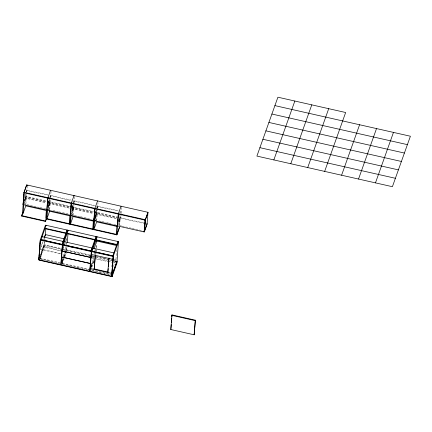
<?xml version="1.0" encoding="UTF-8"?>
<svg xmlns="http://www.w3.org/2000/svg" width="432" height="432" viewBox="0 0 432 432"><rect width="100%" height="100%" fill="white"/><g stroke="black" fill="none" stroke-linecap="round" stroke-linejoin="round"><path stroke-width="0.32" stroke-dasharray="2.16 1.62" d="M25.159 205.724L25.996 194.384M26.185 191.797L26.325 189.853M25.915 203.888L26.395 197.316L23.749 204.736M26.6 194.524L26.46 196.463L24.257 202.651M26.795 191.932L27.221 186.106M39.911 257.812L43.88 246.683L44.329 240.581M44.377 239.911L44.528 237.897M44.842 242.06L44.642 244.744L39.971 257.845M44.89 241.391L45.139 238.032M48.4 210.973L49.027 202.424L48.141 204.903M49.372 197.694L49.086 201.577L47.984 204.671M49.102 209.795L49.842 199.773M50.031 197.181L50.317 193.298M49.761 209.277L50.247 202.705L48.038 208.888M50.452 199.908L50.306 201.852L48.103 208.035M50.641 197.321L51.116 190.847M65.777 246.791L65.135 250.722M65.972 244.107L66.463 237.395M66.155 250.036L66.485 245.587M66.533 244.912L66.679 242.903M66.992 247.066L66.35 250.997M72.004 214.969L72.533 207.738L71.874 209.596M72.738 204.946L72.598 206.89L71.712 209.363M72.927 202.36L73.024 201.064M72.517 216.427L73.489 203.143M73.537 202.495L73.775 199.26M73.224 215.249L73.753 208.013L71.107 215.438M73.958 205.222L73.818 207.166L71.388 213.97M74.147 202.635L74.574 196.808M91.276 265.529L91.519 262.186M91.816 258.169L92.011 255.496M95.558 219.623L96.044 213.052L94.937 216.14M96.25 210.26L95.661 213.435M96.071 221.076L97 208.451M97.049 207.808L97.335 203.92M96.73 220.558L97.259 213.327L94.613 220.747M97.61 208.591L97.324 212.474L95.121 218.662M97.659 207.943L98.037 202.765M94.64 254.675L94.835 251.991M94.883 251.321L95.035 249.307M95.542 250.787L95.839 246.758M95.807 254.426L96.001 251.748M96.05 251.078L96.244 248.405M96.298 247.736L96.541 244.388M95.909 254.281L96.007 252.936M96.055 252.266L96.201 250.252M96.401 247.568L96.698 243.545M111.677 266.738L111.775 265.399M113.459 266.517L115.911 259.648L116.694 248.945M119.07 224.937L119.551 218.36L118.886 220.217M118.73 219.985L119.615 217.512L119.756 215.568M119.945 212.981L120.042 211.685M119.632 225.731L120.366 215.708M120.555 213.116L120.793 209.882M121.117 213.899L120.83 217.787L118.184 225.207M121.165 213.257L121.592 207.43M24.5 196.895L25.607 193.801M25.828 193.18L26.93 190.091L48.265 194.908M24.91 196.079L26.233 192.37M26.455 191.749L26.897 190.512L48.233 195.334M24.305 200.659L25.85 196.328L46.472 200.988M24.273 201.08L25.817 196.754L47.731 201.701M24.246 201.506L25.79 197.176L47.704 202.127M48.568 201.663L49.453 199.19M49.675 198.569L50.776 195.475L71.096 200.07M48.541 202.09L50.085 197.759M50.301 197.138L50.744 195.901L71.064 200.491M48.152 206.042L49.696 201.717M48.125 206.469L49.664 202.138M48.092 206.896L49.637 202.565M40.495 248.314L42.941 241.45M43.135 241.256L40.241 249.361L61.177 254.092M43.357 240.629L44.248 238.135M40.03 255.836L44.032 244.604L60.977 248.432M39.998 256.262L44.005 245.03L62.419 249.188M39.971 258.179L44.453 245.614L44.334 247.266L40.073 259.205M71.858 207.592L72.959 204.498M73.181 203.882L74.282 200.788L95.261 205.529M71.825 208.019L72.927 204.925M73.813 202.451L74.255 201.215L94.576 205.805M71.885 210.735L73.208 207.025M71.852 211.162L73.175 207.452M71.82 211.588L73.143 207.878M63.207 248.054L63.877 246.181M64.098 245.56L64.989 243.059M65.88 240.565L66.323 239.317M63.18 248.476L64.066 245.981M64.292 245.36L65.178 242.865M65.405 242.239L66.29 239.744M62.019 259.454L62.91 256.959M63.131 256.338L64.908 251.343M62.181 260.842L63.52 257.099M63.742 256.473L65.518 251.483M65.745 250.857L66.188 249.61M62.154 261.268L65.713 251.284M64.082 257.159L62.068 262.818L64.125 257.234M64.309 256.532L65.653 252.763M64.352 256.613L66.128 251.618M62.127 263.185L63.693 258.79M64.589 256.273L66.609 250.619M62.23 264.211L66.263 252.898M96.098 207.484L96.541 206.248M96.471 209.812L95.148 213.521L117.434 218.554M96.687 209.191L97.794 206.096L118.114 210.692M95.553 212.711L96.439 210.233M97.319 207.76L97.762 206.523L118.082 211.113M94.948 217.285L96.714 212.339M95.137 217.091L96.682 212.76M95.11 217.517L96.655 213.187M91.201 265.372L94.538 256.014M91.368 266.76L94.036 259.276M91.336 267.187L94.009 259.697M91.303 267.581L93.976 260.091M90.644 270.643L93.982 261.284M118.897 221.357L120.22 217.647M118.87 221.783L120.193 218.074M117.736 225.304L120.161 218.5L118.854 218.203M47.12 201.134L69.941 206.291M70.594 206.437L93.447 211.599M94.1 211.745L116.959 216.913M119.615 217.512L147.118 223.722M48.379 201.847L71.215 207.009M71.869 207.155L93.42 212.026M94.073 212.171L116.926 217.334M117.58 217.485L146.432 224.003M48.346 202.273L71.183 207.436M71.836 207.581L93.388 212.447M94.041 212.598L118.201 218.057M24.284 197.51L46.262 202.478M48.13 202.9L70.416 207.932M71.636 208.208L93.269 213.1M24.251 197.937L46.229 202.905M48.751 203.472L70.389 208.359M71.604 208.634L93.242 213.521M95.769 214.094L117.401 218.981M23.204 203.747L29.651 205.205M30.294 205.351L39.317 207.387M39.96 207.533L45.76 208.845M47.05 209.137L49.01 209.579M52.925 210.465L58.153 211.648M58.806 211.793L67.948 213.856M70.562 214.45L79.704 216.513M80.352 216.659L86.886 218.138M87.539 218.284L89.494 218.727M99.29 220.941L101.25 221.384M101.903 221.53L105.824 222.415M106.477 222.561L108.432 223.004M109.085 223.155L111.046 223.592M114.313 224.332L115.619 224.629M119.545 225.515L121.511 225.958M122.17 226.109L128.731 227.588M129.384 227.74L131.35 228.182M132.008 228.328L141.847 230.553M113.962 259.205L115.911 259.648M61.625 248.578L89.883 254.966M90.542 255.112L92.518 255.56M96.439 256.446L100.942 257.461M101.585 257.607L103.518 258.044M104.161 258.19L107.379 258.914M111.24 259.789L113.173 260.226M113.816 260.372L115.744 260.809M62.899 249.302L117.002 261.522M62.257 249.637L43.843 245.473L43.724 247.131L60.82 250.992M62.915 249.782L91.195 256.171M91.854 256.322L111.58 260.777M114.21 261.371L116.84 261.97M43.88 246.683L60.982 250.544M91.892 257.531L93.863 257.974M94.522 258.125L107.671 261.095M108.329 261.241L111.618 261.986M114.248 262.58L115.565 262.877M91.73 257.974L93.701 258.422M96.336 259.016L111.461 262.435M40.273 248.94L61.204 253.67M40.019 258.19L59.751 262.651M62.381 263.245L110.387 274.088M39.863 258.638L61.565 263.542M62.219 263.687L110.884 274.682M40.873 259.394L44.782 260.28M45.43 260.426L56.511 262.931M57.159 263.077L59.114 263.52M62.386 264.26L66.334 265.151M66.992 265.297L75.551 267.23M76.21 267.381L78.187 267.824M78.84 267.975L88.058 270.059M93.253 271.231L97.114 272.101M97.756 272.246L99.684 272.684M100.332 272.83L106.763 274.282M107.411 274.428L109.339 274.865"/><path stroke-width="0.65" d="M46.953 209.498L46.796 209.947L47.822 197.694L46.332 218.959L45.446 221.432L21.6 216.049L22.734 212.528M144.218 231.957L145.244 219.704L144.218 231.957L23.085 204.59L23.954 192.78L26.692 184.896L147.96 212.296L147.085 224.149L144.439 231.574L143.127 231.277M23.965 193.39L22.513 213.149L23.123 213.284L25.769 205.864L46.429 210.53M26.692 184.896L24.041 192.321L24.014 192.748L24.624 192.883M23.242 204.142L23.533 200.205M23.679 198.239L23.965 194.303M23.123 213.284L23.749 204.736M40.068 244.193L40.408 239.582L62.424 244.555L60.815 264.767L38.799 259.794L40.252 240.03L45.463 225.148L118.46 241.639L116.878 263.174L112.082 276.637L39.08 260.14L39.242 259.697M38.885 259.378L40.343 239.495L113.346 255.987L111.883 275.87L117.002 261.522M39.101 257.369L38.799 259.794M39.199 256.052L39.539 251.44M39.636 250.123L39.971 245.511M40.927 240.062L46.073 225.288L46.04 225.709M41.985 237.092L42.012 236.666L62.948 241.396L62.915 241.823M45.446 221.432L46.359 218.533M46.381 209.849L45.749 218.398L116.888 234.468L119.534 227.048L119.502 227.47L116.856 234.895L46.332 218.959M47.428 204.941L47.574 202.97M47.812 199.692L47.957 197.721M45.333 235.348L45.824 228.641M47.596 210.125L46.969 218.673L49.615 211.248L49.712 209.936M50.506 190.712L50.539 190.285L47.801 198.169L71.172 203.45L70.303 215.255L70.465 214.812M61.857 244.787L67.009 230.013L66.976 230.44M61.241 263.066L61.43 260.474M61.868 254.529L61.555 257.035L90.347 263.542L89.78 271.312L60.988 264.805L62.5 244.501L67.619 230.153M62.305 248.53L61.997 251.041L90.79 257.542L90.358 263.45L61.565 256.943M62.5 245.911L62.597 244.598L91.39 251.1L90.796 257.45L62.003 250.943M63.077 245.063L68.224 230.288M64.136 242.098L64.168 241.672L91.908 247.941L91.881 248.362M67.338 242.368L67.981 233.647M69.26 223.711L69.887 215.163M70.61 212.841L70.751 210.875M71.042 206.939L71.237 204.314M69.838 224.273L71.399 203.018M70.745 212.873L70.886 210.908M71.177 206.971L71.372 204.347M71.107 215.438L70.481 223.987L73.127 216.562M74.012 196.02L74.045 195.599L71.172 203.45M90.823 251.332L95.969 236.558L95.936 236.984M92.767 229.019L93.393 220.471M89.915 271.339L91.525 251.132L113.27 256.046L111.661 276.253L89.915 271.339L90.072 270.896M90.196 269.19L90.277 267.149M90.628 263.358L90.72 261.112M91.017 257.996L91.217 255.317M94.84 208.316L93.814 220.568L93.971 220.12M94.975 208.343L93.949 220.595L94.252 218.187M93.344 229.581L94.165 218.462M94.403 215.228L94.592 212.641M94.495 214.904L94.684 212.279M94.613 220.747L93.987 229.295L96.633 221.875L117.574 226.606M93.096 248.638L93.128 248.216L113.794 252.882M96.844 241.531L96.941 240.187M108.194 268.693L107.789 272.489L108.977 257.969L108.734 261.317M108.34 266.679L108.637 262.661M112.703 256.279L117.85 241.504M111.661 276.253L113.27 256.046M112.082 276.637L112.201 274.979M112.239 276.188L112.358 274.536M116.278 234.333L116.905 225.785M117.32 225.877L118.346 213.624M117.455 225.909L118.481 213.656M116.856 234.895L117.515 225.92M117.769 222.48L117.958 219.893M118.195 216.653L118.336 214.715M117.806 222.842L118.001 220.217M118.244 216.934L118.433 214.31M116.721 263.623L116.84 261.97L116.235 261.83M144.439 231.574L145.309 219.715L147.96 212.296M170.775 329.513L171.974 314.901L195.35 320.182L194.146 334.795L170.775 329.513L170.937 329.071M170.98 328.423L171.266 324.562M171.407 322.628L171.736 318.119M171.833 316.834L171.974 314.901M194.146 334.795L195.35 320.182M23.647 202.511L23.204 203.747L23.814 203.888M23.171 204.174L23.614 202.937M23.085 204.59L23.582 203.364M21.6 216.049L22.702 212.954M46.931 209.974L47.093 209.531M44.501 237.087L45.387 234.587L64.363 238.874M44.469 237.508L45.36 235.013M71.464 203.035L71.307 203.477L94.678 208.759M70.443 215.287L70.6 214.839M62.597 244.598L62.435 245.041L91.228 251.548M97.556 200.907L94.905 208.332L94.878 208.753L95.483 208.894M91.46 251.046L96.579 236.698M92.07 251.181L97.189 236.833M90.79 257.542L90.952 257.002M94.117 248.535L96.79 241.045L116.942 245.597M90.358 263.45L90.515 263.002M90.347 263.542L90.509 263.099M90.283 268.051L90.121 268.499L111.872 273.407L112.028 272.965M89.78 271.312L89.937 270.864M118.417 213.64L121.063 206.221M113.346 255.987L118.46 241.639M113.06 258.892L112.903 259.335L91.157 254.421M111.915 275.449L117.034 261.095M147.118 223.722L144.472 231.147L143.861 231.007M273.845 159.916L294.84 101.034M290.779 163.744L311.78 104.857M307.719 167.567L328.714 108.686M324.653 171.396L345.654 112.509L277.906 97.205L256.905 156.087L392.402 186.7L410.4 136.231L274.903 105.619M341.593 175.219L359.591 124.751M358.528 179.048L376.526 128.574M375.462 182.876L393.466 132.403M271.906 114.032L407.398 144.639M268.904 122.44L404.401 153.052M265.907 130.853L401.398 161.465M262.904 139.266L398.401 169.879M259.907 147.679L395.399 178.286M26.66 185.323L27.945 185.614M147.317 212.582L147.928 212.722L145.282 220.142L144.671 220.007M24.041 192.321L145.309 219.715M47.86 198.131L48.47 198.272M23.954 192.78L47.666 198.137M94.813 208.791L118.19 214.072M118.325 214.099L145.087 220.147M94.068 219.758L94.678 219.899M94.036 220.185L95.996 220.628M49.658 211.259L69.903 215.833M72.517 216.427L93.415 221.146M21.632 215.622L45.479 221.011M70.821 246.812L72.754 247.25M40.252 240.03L62.267 245.003M91.363 251.575L113.114 256.489M89.64 256.802L90.947 257.099M93.679 268.796L108.189 272.095M171.817 315.344L195.188 320.625M45.014 228.253L44.982 228.679L65.918 233.41L65.95 232.983L45.014 228.253M67.165 233.258L67.138 233.685L94.878 239.954L94.91 239.528L67.165 233.258M96.131 239.803L96.098 240.23L116.759 244.895L116.791 244.469L96.131 239.803M95.24 255.344L94.203 269.417L95.396 254.902L95.24 255.344"/></g></svg>
